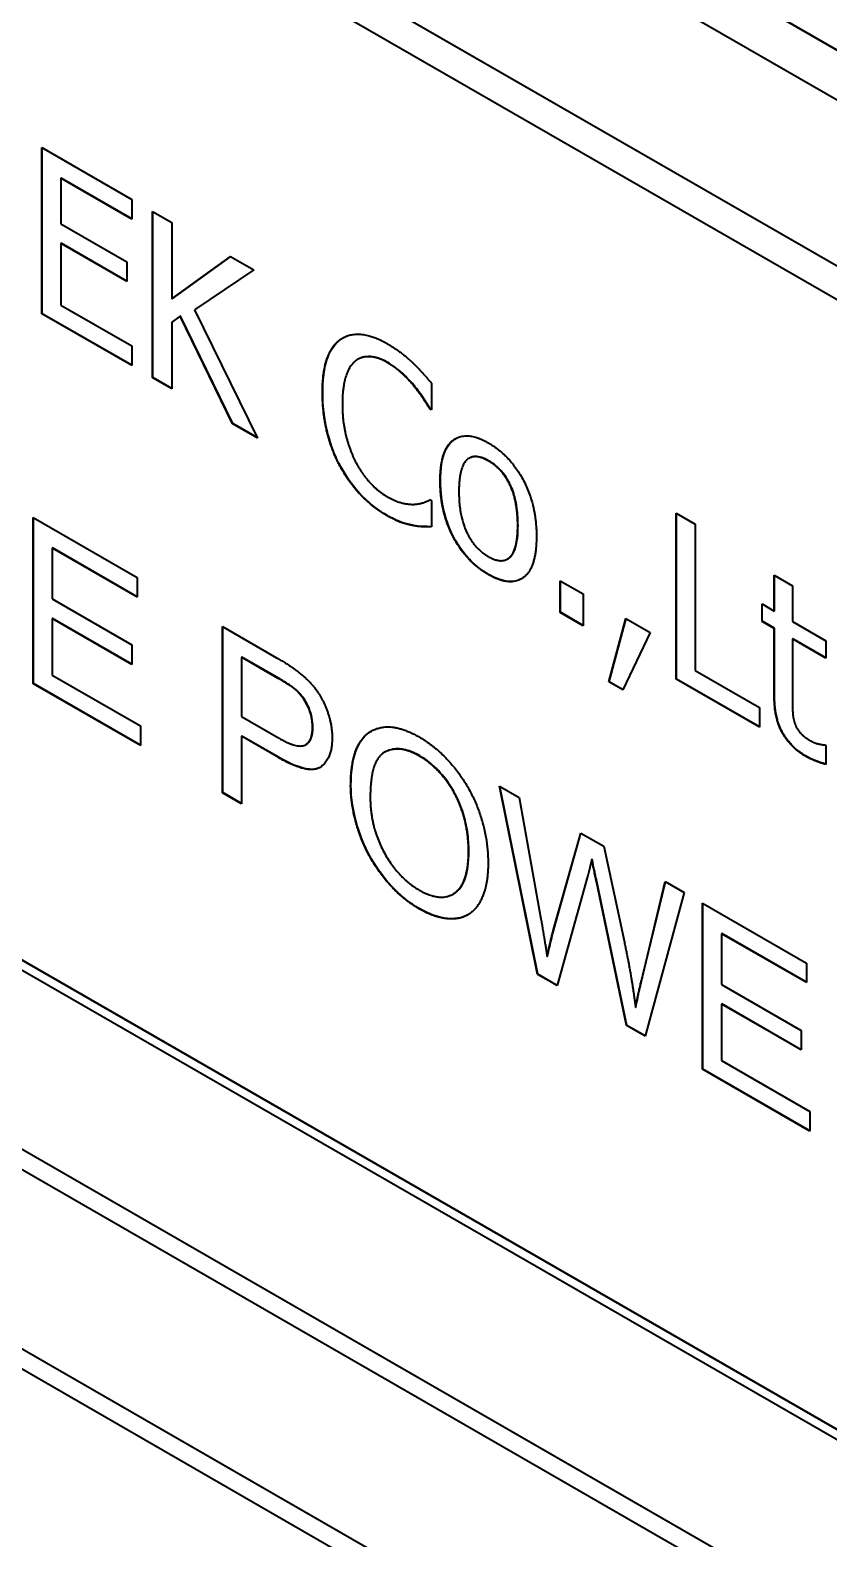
# Model space of a CAD drawing. Header units: millimetres. Extents: x 0 to 3364, y 0 to 2376.
# Drawn here: x 3001.71 to 3011.54, y 1893.92 to 1912.48 of the extents above; entities that cross this region are included whole.
import ezdxf

# ---------------------------------------------------------------- set-up
doc = ezdxf.new("R2010")
doc.units = ezdxf.units.MM
doc.header["$LTSCALE"] = 4
doc.layers.add('가시적인 것(ISO)', color=3, linetype='Continuous', lineweight=40, true_color=0x00ff00)
doc.layers.add('가시적인 좁은 것(ISO)', color=3, linetype='Continuous', lineweight=35, true_color=0x00ff00)

msp = doc.modelspace()

# ---------------------------------------------------------------- linework, layer by layer
at = {"layer": '가시적인 것(ISO)'}
for p, q in [((3026.6579, 1903.5825), (2967.7559, 1937.5019)), ((2968.9226, 1936.8301), (3025.4911, 1904.2544)), ((2968.3923, 1936.5247), (3024.9608, 1903.949)), ((3021.4217, 1903.9391), (2971.9243, 1932.4428)), ((2971.9278, 1932.4448), (3021.4253, 1903.9411)), ((2972.2482, 1931.8475), (3021.0979, 1903.7168)), ((3001.8538, 1908.9889), (3001.8538, 1911.0328)), ((3001.8538, 1911.0328), (3002.9597, 1910.3959)), ((3001.8573, 1908.9909), (3001.8573, 1911.0307)), ((3002.0923, 1910.6577), (3002.0887, 1910.6557)), ((3002.9597, 1910.1541), (3002.0887, 1910.6557)), ((3002.0887, 1910.6557), (3002.0887, 1910.0958)), ((3002.9597, 1910.1582), (3002.0923, 1910.6577)), ((3002.9597, 1910.3959), (3002.9597, 1910.1541)), ((3003.2176, 1908.2036), (3003.2176, 1910.2474)), ((3003.2176, 1910.2474), (3003.4525, 1910.1121)), ((3003.2211, 1908.2056), (3003.2211, 1910.2454)), ((3002.0887, 1910.0958), (3002.901, 1909.6281)), ((3003.4525, 1910.1121), (3003.4525, 1909.173)), ((3002.0923, 1909.8561), (3002.0887, 1909.854)), ((3002.0887, 1909.854), (3002.0887, 1909.0954)), ((3002.901, 1909.3863), (3002.0887, 1909.854)), ((3002.901, 1909.3903), (3002.0923, 1909.8561)), ((3002.901, 1909.6281), (3002.901, 1909.3863)), ((3003.4525, 1909.173), (3004.1774, 1909.6947)), ((3003.456, 1909.175), (3004.1778, 1909.6945)), ((3004.1774, 1909.6947), (3004.4639, 1909.5297)), ((3004.4639, 1909.5297), (3003.7319, 1909.0386)), ((3002.0887, 1909.0954), (3002.9597, 1908.5939)), ((3003.456, 1909.175), (3003.4525, 1909.173)), ((3001.8573, 1908.9909), (3001.8538, 1908.9889)), ((3002.9597, 1908.352), (3001.8538, 1908.9889)), ((3002.9597, 1908.3561), (3001.8573, 1908.9909)), ((3003.5556, 1908.9596), (3003.4525, 1908.8848)), ((3003.4525, 1908.8848), (3003.4525, 1908.0683)), ((3003.5592, 1908.9616), (3003.5556, 1908.9596)), ((3004.2017, 1907.6368), (3003.5556, 1908.9596)), ((3004.2053, 1907.6388), (3003.5592, 1908.9616)), ((3003.7319, 1909.0386), (3004.5069, 1907.4611)), ((3002.9597, 1908.5939), (3002.9597, 1908.352)), ((2988.8948, 1908.363), (3021.4217, 1889.632)), ((2988.8984, 1908.3651), (3021.4253, 1889.6341)), ((3005.7431, 1908.4298), (3005.7395, 1908.4277)), ((2989.0009, 1908.1793), (3021.3157, 1889.5705)), ((3003.2211, 1908.2056), (3003.2176, 1908.2036)), ((3003.4525, 1908.0683), (3003.2176, 1908.2036)), ((3003.4525, 1908.0723), (3003.2211, 1908.2056)), ((3006.6471, 1908.1367), (3006.6471, 1907.8087)), ((3006.632, 1907.8215), (3006.6285, 1907.8194)), ((3006.6471, 1907.8087), (3006.6285, 1907.8194)), ((3006.6471, 1907.8128), (3006.632, 1907.8215)), ((3004.2053, 1907.6388), (3004.2017, 1907.6368)), ((3004.5069, 1907.4611), (3004.2017, 1907.6368)), ((3004.5041, 1907.4668), (3004.2053, 1907.6388)), ((3007.114, 1907.2147), (3007.1105, 1907.2126)), ((3006.6299, 1906.7023), (3006.6293, 1906.7019)), ((3006.6299, 1906.7023), (3006.6471, 1906.6924)), ((3006.6471, 1906.6924), (3006.6471, 1906.3677)), ((3001.7474, 1904.4396), (3001.7474, 1906.4834)), ((3001.7474, 1906.4834), (3003.0274, 1905.7463)), ((3001.751, 1904.4416), (3001.751, 1906.4814)), ((3009.6583, 1904.4946), (3009.6583, 1906.5384)), ((3009.6583, 1906.5384), (3009.8933, 1906.4031)), ((3009.6618, 1904.4966), (3009.6618, 1906.5364)), ((3006.4157, 1906.3891), (3006.4122, 1906.3871)), ((3009.8933, 1906.4031), (3009.8933, 1904.6011)), ((3001.9854, 1906.109), (3001.9819, 1906.107)), ((3003.0274, 1905.5049), (3001.9819, 1906.107)), ((3001.9819, 1906.107), (3001.9819, 1905.4823)), ((3003.0274, 1905.5089), (3001.9854, 1906.109)), ((3021.3157, 1887.3631), (2989.0009, 1905.9719)), ((2989.0044, 1905.974), (3021.3157, 1887.3672)), ((3007.5854, 1905.9747), (3007.5818, 1905.9727)), ((2989.0009, 1905.7267), (3021.3157, 1887.1178)), ((3003.0274, 1905.7463), (3003.0274, 1905.5049)), ((3008.2315, 1905.3162), (3008.2315, 1905.7071)), ((3008.2315, 1905.7071), (3008.5151, 1905.5438)), ((3008.235, 1905.3183), (3008.235, 1905.7051)), ((3010.8645, 1905.3337), (3010.8645, 1905.7743)), ((3010.8645, 1905.7743), (3011.088, 1905.6456)), ((3010.8681, 1905.3357), (3010.8681, 1905.7722)), ((3008.5151, 1905.5438), (3008.5151, 1905.1529)), ((3011.088, 1905.6456), (3011.088, 1905.205)), ((3001.9819, 1905.4823), (3002.9614, 1904.9182)), ((3010.7141, 1905.2067), (3010.7141, 1905.4203)), ((3010.7141, 1905.4203), (3010.8645, 1905.3337)), ((3010.7176, 1905.2087), (3010.7176, 1905.4183)), ((3010.8681, 1905.3357), (3010.8645, 1905.3337)), ((3001.9854, 1905.2429), (3001.9819, 1905.2408)), ((3001.9819, 1905.2408), (3001.9819, 1904.546)), ((3002.9614, 1904.6767), (3001.9819, 1905.2408)), ((3002.9614, 1904.6808), (3001.9854, 1905.2429)), ((3004.0757, 1903.0988), (3004.0757, 1905.1427)), ((3004.0757, 1905.1427), (3004.7427, 1904.7586)), ((3008.235, 1905.3183), (3008.2315, 1905.3162)), ((3008.5151, 1905.1529), (3008.2315, 1905.3162)), ((3008.5151, 1905.157), (3008.235, 1905.3183)), ((3008.8303, 1904.4629), (3009.0395, 1905.2418)), ((3008.8338, 1904.4649), (3009.042, 1905.2403)), ((3009.0395, 1905.2418), (3009.336, 1905.0711)), ((3010.7176, 1905.2087), (3010.7141, 1905.2067)), ((3010.8645, 1905.12), (3010.7141, 1905.2067)), ((3010.8681, 1905.1221), (3010.7176, 1905.2087)), ((3011.088, 1905.205), (3011.4991, 1904.9682)), ((3004.0792, 1903.1008), (3004.0792, 1905.1406)), ((3009.336, 1905.0711), (3009.0036, 1904.3631)), ((3010.8681, 1905.1221), (3010.8645, 1905.12)), ((3010.8645, 1904.2704), (3010.8645, 1905.12)), ((3010.8681, 1904.2724), (3010.8681, 1905.1221)), ((3011.0915, 1904.9934), (3011.088, 1904.9913)), ((3011.088, 1904.9913), (3011.088, 1904.2609)), ((3011.4991, 1904.7546), (3011.088, 1904.9913)), ((3011.4991, 1904.7587), (3011.0915, 1904.9934)), ((3011.4991, 1904.9682), (3011.4991, 1904.7546)), ((3002.9614, 1904.9182), (3002.9614, 1904.6767)), ((3004.3137, 1904.7682), (3004.3101, 1904.7662)), ((3004.3101, 1904.7662), (3004.3101, 1904.0356)), ((3004.7629, 1904.5055), (3004.3101, 1904.7662)), ((3004.7664, 1904.5075), (3004.3137, 1904.7682)), ((3009.8933, 1904.6011), (3010.6826, 1904.1466)), ((3001.751, 1904.4416), (3001.7474, 1904.4396)), ((3003.0679, 1903.6792), (3001.7474, 1904.4396)), ((3003.0679, 1903.6833), (3001.751, 1904.4416)), ((3001.9819, 1904.546), (3003.0679, 1903.9206)), ((3008.8338, 1904.4649), (3008.8303, 1904.4629)), ((3009.0036, 1904.3631), (3008.8303, 1904.4629)), ((3009.0051, 1904.3663), (3008.8338, 1904.4649)), ((3009.6618, 1904.4966), (3009.6583, 1904.4946)), ((3010.6826, 1903.9047), (3009.6583, 1904.4946)), ((3010.6826, 1903.9088), (3009.6618, 1904.4966)), ((3004.3101, 1904.0356), (3004.7669, 1903.7726)), ((3010.6826, 1904.1466), (3010.6826, 1903.9047)), ((3003.0679, 1903.9206), (3003.0679, 1903.6792)), ((3004.3137, 1903.7962), (3004.3101, 1903.7941)), ((3004.7642, 1903.5326), (3004.3101, 1903.7941)), ((3004.3101, 1903.7941), (3004.3101, 1902.9638)), ((3004.7677, 1903.5347), (3004.3137, 1903.7962)), ((3005.1048, 1903.6921), (3005.1013, 1903.69)), ((3011.4862, 1903.6871), (3011.4991, 1903.6796)), ((3011.4991, 1903.6796), (3011.4991, 1903.4478)), ((3021.3157, 1884.9104), (2989.0009, 1903.5193)), ((2989.0044, 1903.5213), (3021.3157, 1884.9145)), ((3006.0704, 1903.5968), (3006.0668, 1903.5948)), ((2989.0009, 1903.274), (3021.3157, 1884.6652)), ((3007.9535, 1900.8657), (3007.4846, 1903.1796)), ((3007.4846, 1903.1796), (3007.7244, 1903.0415)), ((3007.957, 1900.8678), (3007.489, 1903.1771)), ((3004.0792, 1903.1008), (3004.0757, 1903.0988)), ((3004.3101, 1902.9638), (3004.0757, 1903.0988)), ((3004.3101, 1902.9679), (3004.0792, 1903.1008)), ((3007.7244, 1903.0415), (3007.9939, 1901.5466)), ((3008.1488, 1901.4169), (3008.4843, 1902.6039)), ((3008.1524, 1901.4189), (3008.4869, 1902.6024)), ((3008.4843, 1902.6039), (3008.7673, 1902.441)), ((3008.7673, 1902.441), (3009.0206, 1901.2607)), ((3008.624, 1902.2814), (3008.6204, 1902.2794)), ((3008.5679, 1902.0698), (3008.1946, 1900.7269)), ((3009.0462, 1900.2365), (3008.677, 1902.0069)), ((3009.0497, 1900.2385), (3008.6805, 1902.0089)), ((3009.2456, 1900.8523), (3009.5218, 1902.0065)), ((3009.2491, 1900.8543), (3009.5245, 1902.0049)), ((3009.5218, 1902.0065), (3009.7576, 1901.8707)), ((3006.9171, 1901.8555), (3006.9136, 1901.8535)), ((3009.7576, 1901.8707), (3009.2753, 1900.1046)), ((3009.9813, 1899.698), (3009.9813, 1901.7419)), ((3009.9813, 1901.7419), (3011.2613, 1901.0048)), ((3009.9848, 1899.7), (3009.9848, 1901.7398)), ((3010.2193, 1901.3674), (3010.2157, 1901.3654)), ((3011.2613, 1900.7633), (3010.2157, 1901.3654)), ((3010.2157, 1901.3654), (3010.2157, 1900.7407)), ((3011.2613, 1900.7674), (3010.2193, 1901.3674)), ((3008.0729, 1901.0861), (3008.0693, 1901.0841)), ((3011.2613, 1901.0048), (3011.2613, 1900.7633)), ((3007.957, 1900.8678), (3007.9535, 1900.8657)), ((3008.1946, 1900.7269), (3007.9535, 1900.8657)), ((3008.1956, 1900.7304), (3007.957, 1900.8678)), ((3010.2157, 1900.7407), (3011.1953, 1900.1766)), ((3009.1616, 1900.4592), (3009.158, 1900.4572)), ((3010.2193, 1900.5013), (3010.2157, 1900.4993)), ((3010.2157, 1900.4993), (3010.2157, 1899.8045)), ((3011.1953, 1899.9352), (3010.2157, 1900.4993)), ((3011.1953, 1899.9392), (3010.2193, 1900.5013)), ((3009.0497, 1900.2385), (3009.0462, 1900.2365)), ((3009.2753, 1900.1046), (3009.0462, 1900.2365)), ((3009.2762, 1900.1081), (3009.0497, 1900.2385)), ((3011.1953, 1900.1766), (3011.1953, 1899.9352)), ((3010.2157, 1899.8045), (3011.3017, 1899.1791)), ((3009.9848, 1899.7), (3009.9813, 1899.698)), ((3011.3017, 1898.9376), (3009.9813, 1899.698)), ((3011.3017, 1898.9417), (3009.9848, 1899.7)), ((3011.3017, 1899.1791), (3011.3017, 1898.9376))]:
    msp.add_line(p, q, dxfattribs=at)
for points, degree in [([(3005.3062, 1908.0211), (3005.3062, 1908.2778), (3005.4194, 1908.5936), (3005.5268, 1908.6725)], 2), ([(3005.5268, 1908.6725), (3005.6328, 1908.7489), (3005.9222, 1908.7264), (3006.1013, 1908.6232)], 2), ([(3005.5304, 1908.6745), (3005.5397, 1908.6812), (3005.5492, 1908.6874), (3005.559, 1908.6931)], 3), ([(3006.1013, 1908.6232), (3006.1901, 1908.5721), (3006.3463, 1908.4524), (3006.4122, 1908.3912)], 2), ([(3005.7088, 1908.407), (3005.6343, 1908.3456), (3005.5512, 1908.0771), (3005.5512, 1907.88)], 2), ([(3006.0999, 1908.3922), (3005.9867, 1908.4573), (3005.7847, 1908.466), (3005.7088, 1908.407)], 2), ([(3006.4293, 1908.1047), (3006.362, 1908.1866), (3006.203, 1908.3328), (3006.0999, 1908.3922)], 2), ([(3006.4122, 1908.3912), (3006.4695, 1908.3367), (3006.5884, 1908.2069), (3006.6471, 1908.1367)], 2), ([(3005.5283, 1907.1048), (3005.4223, 1907.2983), (3005.3062, 1907.7627), (3005.3062, 1908.0211)], 2), ([(3006.6285, 1907.8194), (3006.597, 1907.8707), (3006.4995, 1908.0196), (3006.4293, 1908.1047)], 2), ([(3005.5512, 1907.88), (3005.5512, 1907.6696), (3005.6386, 1907.3162), (3005.7145, 1907.1681)], 2), ([(3006.7545, 1906.9336), (3006.7545, 1907.3179), (3007.0812, 1907.5555), (3007.3476, 1907.402)], 2), ([(3007.3476, 1907.402), (3007.6169, 1907.2469), (3007.9393, 1906.6373), (3007.9393, 1906.2514)], 2), ([(3007.3476, 1907.1801), (3007.1743, 1907.2799), (3006.9852, 1907.0989), (3006.9852, 1906.8008)], 2), ([(3006.097, 1906.509), (3005.9251, 1906.608), (3005.6343, 1906.9096), (3005.5283, 1907.1048)], 2), ([(3005.7145, 1907.1681), (3005.789, 1907.0242), (3005.9881, 1906.8069), (3006.0999, 1906.7425)], 2), ([(3007.7086, 1906.3842), (3007.7086, 1906.6823), (3007.5209, 1907.0802), (3007.3476, 1907.1801)], 2), ([(3007.3476, 1905.7822), (3007.0711, 1905.9414), (3006.7545, 1906.5593), (3006.7545, 1906.9336)], 2), ([(3006.0999, 1906.7425), (3006.2016, 1906.6839), (3006.3749, 1906.6421), (3006.4422, 1906.6464)], 2), ([(3006.4422, 1906.6464), (3006.5067, 1906.6523), (3006.6027, 1906.6865), (3006.6299, 1906.7023)], 2), ([(3006.9852, 1906.8008), (3006.9852, 1906.5109), (3007.1743, 1906.1039), (3007.3476, 1906.0041)], 2), ([(3006.4122, 1906.3871), (3006.3348, 1906.4018), (3006.203, 1906.4479), (3006.097, 1906.509)], 2), ([(3006.6471, 1906.3677), (3006.5884, 1906.3701), (3006.4852, 1906.3715), (3006.4122, 1906.3871)], 2), ([(3007.3476, 1906.0041), (3007.5195, 1905.9051), (3007.7086, 1906.0894), (3007.7086, 1906.3842)], 2), ([(3007.9393, 1906.2514), (3007.9393, 1905.8638), (3007.6169, 1905.6271), (3007.3476, 1905.7822)], 2), ([(3004.7427, 1904.7586), (3004.9192, 1904.657), (3005.0121, 1904.5832)], 2), ([(3004.9811, 1904.3611), (3004.9219, 1904.4139), (3004.7629, 1904.5055)], 2), ([(3005.0121, 1904.5832), (3005.1428, 1904.483), (3005.318, 1904.2419), (3005.4258, 1903.9259), (3005.4258, 1903.7732)], 2), ([(3005.1846, 1903.9043), (3005.1846, 1904.0321), (3005.0728, 1904.2803), (3004.9811, 1904.3611)], 2), ([(3011.2513, 1903.5474), (3011.0694, 1903.6522), (3010.8645, 1904.0103), (3010.8645, 1904.2704)], 2), ([(3011.088, 1904.2609), (3011.088, 1904.145), (3011.0952, 1904.0133), (3011.1195, 1903.9446)], 2), ([(3004.7669, 1903.7726), (3004.9946, 1903.6414), (3005.1846, 1903.7267), (3005.1846, 1903.9043)], 2), ([(3005.6535, 1903.1857), (3005.6535, 1903.6951), (3006.1264, 1903.9976), (3006.4996, 1903.7827)], 2), ([(3011.1195, 1903.9446), (3011.1396, 1903.885), (3011.2298, 1903.785), (3011.3072, 1903.7405)], 2), ([(3005.4258, 1903.7732), (3005.4258, 1903.5131), (3005.1388, 1903.3169), (3004.7642, 1903.5326)], 2), ([(3006.4996, 1903.7827), (3006.7449, 1903.6414), (3007.1383, 1903.1438), (3007.3445, 1902.5422), (3007.3445, 1902.2353)], 2), ([(3011.3072, 1903.7405), (3011.3616, 1903.7091), (3011.4633, 1903.6887), (3011.4862, 1903.6871)], 2), ([(3006.501, 1903.5498), (3006.2531, 1903.6925), (3005.8947, 1903.5048), (3005.8947, 1903.0437)], 2), ([(3007.1033, 1902.3773), (3007.1033, 1902.6265), (3006.9578, 1903.0827), (3006.6761, 1903.4489), (3006.501, 1903.5498)], 2), ([(3011.4991, 1903.4478), (3011.4361, 1903.4642), (3011.3072, 1903.5152), (3011.2513, 1903.5474)], 2), ([(3006.4996, 1901.6687), (3006.249, 1901.813), (3005.8556, 1902.3184), (3005.6535, 1902.9162), (3005.6535, 1903.1857)], 2), ([(3005.8947, 1903.0437), (3005.8947, 1902.6745), (3006.2382, 1902.0513), (3006.4983, 1901.9016)], 2), ([(3006.4983, 1901.9016), (3006.7624, 1901.7495), (3007.1033, 1901.9816), (3007.1033, 1902.3773)], 2), ([(3007.3445, 1902.2353), (3007.3445, 1901.9253), (3007.1275, 1901.5595), (3006.7287, 1901.5368), (3006.4996, 1901.6687)], 2), ([(3008.6204, 1902.2794), (3008.5908, 1902.1563), (3008.5679, 1902.0698)], 2), ([(3008.677, 1902.0069), (3008.6285, 1902.2296), (3008.6204, 1902.2794)], 2), ([(3007.9939, 1901.5466), (3008.037, 1901.3115), (3008.0693, 1901.0841)], 2), ([(3008.0693, 1901.0841), (3008.1367, 1901.374), (3008.1488, 1901.4169)], 2), ([(3009.0206, 1901.2607), (3009.1136, 1900.8224), (3009.158, 1900.4572)], 2), ([(3009.158, 1900.4572), (3009.1917, 1900.6325), (3009.2456, 1900.8523)], 2)]:
    msp.add_open_spline(points, degree=degree, dxfattribs=at)
for points, knots in [([(3005.3098, 1908.0231), (3005.3098, 1908.259), (3005.3456, 1908.3842), (3005.4084, 1908.5477), (3005.4602, 1908.623), (3005.5304, 1908.6745)], [-0.15589909, -0.15589909, -0.15589909, -0.15589909, -0.09000871, -0.09000871, 0, 0, 0, 0]), ([(3006.1034, 1908.3942), (3006.0632, 1908.4173), (3006.0236, 1908.4351), (3005.9397, 1908.4605), (3005.9023, 1908.4643), (3005.8243, 1908.4636), (3005.7812, 1908.4517), (3005.7431, 1908.4298)], [-0.111508123, -0.111508123, -0.111508123, -0.111508123, -0.087083349, -0.087083349, -0.059076463, -0.059076463, -0.012886421, -0.012886421, -0.012886421, -0.012886421]), ([(3006.4329, 1908.1068), (3006.3698, 1908.1834), (3006.3144, 1908.2356), (3006.2274, 1908.3156), (3006.1645, 1908.359), (3006.1034, 1908.3942)], [-0.076887097, -0.076887097, -0.076887097, -0.076887097, -0.051825259, -0.051825259, 0, 0, 0, 0]), ([(3005.5318, 1907.1068), (3005.4955, 1907.1731), (3005.4644, 1907.2411), (3005.4039, 1907.398), (3005.3817, 1907.4768), (3005.3252, 1907.703), (3005.3098, 1907.8692), (3005.3098, 1908.0231)], [-0.17873536, -0.17873536, -0.17873536, -0.17873536, -0.14982098, -0.14982098, -0.1129183, -0.1129183, 0, 0, 0, 0]), ([(3006.632, 1907.8215), (3006.6059, 1907.8639), (3006.579, 1907.9056), (3006.5156, 1908.0025), (3006.4739, 1908.057), (3006.4329, 1908.1068)], [-0.069612591, -0.069612591, -0.069612591, -0.069612591, -0.039763593, -0.039763593, 0, 0, 0, 0]), ([(3006.7581, 1906.9356), (3006.7581, 1907.0748), (3006.7741, 1907.2089), (3006.8438, 1907.3597), (3006.8803, 1907.4162), (3006.9446, 1907.4539)], [-0.36629171, -0.36629171, -0.36629171, -0.36629171, -0.20612787, -0.20612787, -0.12818159, -0.12818159, -0.12818159, -0.12818159]), ([(3007.3511, 1907.1821), (3007.3221, 1907.1988), (3007.293, 1907.2125), (3007.2384, 1907.2302), (3007.2131, 1907.2347), (3007.161, 1907.2342), (3007.1361, 1907.2274), (3007.114, 1907.2147)], [-0.26853171, -0.26853171, -0.26853171, -0.26853171, -0.22663793, -0.22663793, -0.18795289, -0.18795289, -0.14253572, -0.14253572, -0.14253572, -0.14253572]), ([(3006.1005, 1906.511), (3006.0384, 1906.5468), (3005.9766, 1906.589), (3005.8579, 1906.6858), (3005.801, 1906.7397), (3005.6651, 1906.8908), (3005.5933, 1906.9936), (3005.5318, 1907.1068)], [-0.17941073, -0.17941073, -0.17941073, -0.17941073, -0.12708312, -0.12708312, -0.07734006, -0.07734006, 0, 0, 0, 0]), ([(3007.7121, 1906.3862), (3007.7121, 1906.4534), (3007.7086, 1906.525), (3007.6908, 1906.6558), (3007.6783, 1906.7178), (3007.6377, 1906.8462), (3007.6128, 1906.8987), (3007.559, 1906.9915), (3007.5267, 1907.0349), (3007.446, 1907.1193), (3007.3988, 1907.1547), (3007.3511, 1907.1821)], [-0.16779125, -0.16779125, -0.16779125, -0.16779125, -0.13312315, -0.13312315, -0.10473238, -0.10473238, -0.0738939, -0.0738939, -0.04039998, -0.04039998, 0, 0, 0, 0]), ([(3007.3511, 1905.7842), (3007.3071, 1905.8095), (3007.2631, 1905.8391), (3007.1798, 1905.9055), (3007.1408, 1905.9414), (3007.0414, 1906.0486), (3006.9873, 1906.1239), (3006.8979, 1906.2832), (3006.8503, 1906.3848), (3006.7729, 1906.6595), (3006.7581, 1906.8033), (3006.7581, 1906.9356)], [-0.38842463, -0.38842463, -0.38842463, -0.38842463, -0.32850653, -0.32850653, -0.27299216, -0.27299216, -0.18105037, -0.18105037, -0.09715739, -0.09715739, 0, 0, 0, 0]), ([(3006.4157, 1906.3891), (3006.3688, 1906.3981), (3006.321, 1906.4099), (3006.222, 1906.4446), (3006.16, 1906.4767), (3006.1005, 1906.511)], [-0.09903769, -0.09903769, -0.09903769, -0.09903769, -0.050485936, -0.050485936, 0, 0, 0, 0]), ([(3006.6471, 1906.3699), (3006.6114, 1906.3713), (3006.5757, 1906.3724), (3006.5012, 1906.3734), (3006.4571, 1906.3803), (3006.4157, 1906.3891)], [-0.070196379, -0.070196379, -0.070196379, -0.070196379, -0.036843177, -0.036843177, 0, 0, 0, 0]), ([(3007.5854, 1905.9747), (3007.5913, 1905.9781), (3007.5971, 1905.982), (3007.631, 1906.0081), (3007.6566, 1906.0428), (3007.7038, 1906.1797), (3007.7121, 1906.2849), (3007.7121, 1906.3862)], [-0.13666872, -0.13666872, -0.13666872, -0.13666872, -0.12653113, -0.12653113, -0.07437258, -0.07437258, 0, 0, 0, 0]), ([(3007.7547, 1905.73), (3007.7061, 1905.7025), (3007.6503, 1905.6915), (3007.5121, 1905.7058), (3007.4321, 1905.7376), (3007.3511, 1905.7842)], [-0.12665954, -0.12665954, -0.12665954, -0.12665954, -0.06869129, -0.06869129, 0, 0, 0, 0]), ([(3004.9847, 1904.3631), (3004.9612, 1904.384), (3004.9295, 1904.4064), (3004.8577, 1904.454), (3004.8091, 1904.483), (3004.7664, 1904.5075)], [-0.060822008, -0.060822008, -0.060822008, -0.060822008, -0.036218983, -0.036218983, 0, 0, 0, 0]), ([(3005.1881, 1903.9064), (3005.1881, 1903.943), (3005.1847, 1903.9814), (3005.1691, 1904.0589), (3005.1578, 1904.0967), (3005.1313, 1904.1616), (3005.1103, 1904.209), (3005.0484, 1904.2996), (3005.0179, 1904.3339), (3004.9847, 1904.3631)], [-0.17533641, -0.17533641, -0.17533641, -0.17533641, -0.11899461, -0.11899461, -0.06618206, -0.06618206, -0.02915608, -0.02915608, 0, 0, 0, 0]), ([(3011.2548, 1903.5495), (3011.2163, 1903.5717), (3011.1774, 1903.5981), (3011.106, 1903.6581), (3011.0736, 1903.6904), (3011.0036, 1903.7758), (3010.977, 1903.8205), (3010.9325, 1903.9039), (3010.9122, 1903.9594), (3010.8753, 1904.1032), (3010.8681, 1904.1924), (3010.8681, 1904.2724)], [-0.1479923, -0.1479923, -0.1479923, -0.1479923, -0.13078299, -0.13078299, -0.11533427, -0.11533427, -0.09505004, -0.09505004, -0.0586951, -0.0586951, 0, 0, 0, 0]), ([(3005.1048, 1903.6921), (3005.1055, 1903.6925), (3005.1062, 1903.6929), (3005.132, 1903.7084), (3005.151, 1903.7316), (3005.1816, 1903.8024), (3005.1881, 1903.8527), (3005.1881, 1903.9064)], [-0.070658011, -0.070658011, -0.070658011, -0.070658011, -0.069823538, -0.069823538, -0.039428554, -0.039428554, 0, 0, 0, 0]), ([(3005.657, 1903.1877), (3005.657, 1903.3641), (3005.6783, 1903.5309), (3005.7864, 1903.767), (3005.8506, 1903.8238), (3005.9079, 1903.8572)], [-0.33632938, -0.33632938, -0.33632938, -0.33632938, -0.25521358, -0.25521358, -0.18768795, -0.18768795, -0.18768795, -0.18768795]), ([(3005.2736, 1903.4101), (3005.2585, 1903.4016), (3005.2477, 1903.3979), (3005.1973, 1903.3812), (3005.141, 1903.3845), (3004.984, 1903.4205), (3004.8712, 1903.4751), (3004.7677, 1903.5347)], [-0.14188604, -0.14188604, -0.14188604, -0.14188604, -0.13869154, -0.13869154, -0.08775112, -0.08775112, 0, 0, 0, 0]), ([(3006.5045, 1903.5518), (3006.445, 1903.586), (3006.3863, 1903.6114), (3006.2735, 1903.639), (3006.2214, 1903.6415), (3006.1477, 1903.6288), (3006.108, 1903.6192), (3006.0703, 1903.5969)], [-0.3998177, -0.3998177, -0.3998177, -0.3998177, -0.30646312, -0.30646312, -0.21565204, -0.21565204, -0.16868452, -0.16868452, -0.16868452, -0.16868452]), ([(3007.1068, 1902.3793), (3007.1068, 1902.4559), (3007.1017, 1902.5358), (3007.0783, 1902.6929), (3007.0613, 1902.7693), (3007.0143, 1902.92), (3006.9782, 1903.0165), (3006.8559, 1903.23), (3006.7883, 1903.3118), (3006.6624, 1903.4449), (3006.5846, 1903.5057), (3006.5045, 1903.5518)], [-0.26344411, -0.26344411, -0.26344411, -0.26344411, -0.21000073, -0.21000073, -0.16150308, -0.16150308, -0.11572745, -0.11572745, -0.06797651, -0.06797651, 0, 0, 0, 0]), ([(3011.4991, 1903.4507), (3011.4453, 1903.465), (3011.4023, 1903.481), (3011.3356, 1903.5074), (3011.2949, 1903.5264), (3011.2548, 1903.5495)], [-0.057262614, -0.057262614, -0.057262614, -0.057262614, -0.034001968, -0.034001968, 0, 0, 0, 0]), ([(3006.5032, 1901.6707), (3006.4431, 1901.7053), (3006.3833, 1901.7458), (3006.268, 1901.8381), (3006.2132, 1901.8887), (3006.0679, 1902.0439), (3005.9818, 1902.1599), (3005.8452, 1902.3956), (3005.7837, 1902.5289), (3005.6823, 1902.8675), (3005.657, 1903.032), (3005.657, 1903.1877)], [-0.48089242, -0.48089242, -0.48089242, -0.48089242, -0.40982223, -0.40982223, -0.34186561, -0.34186561, -0.22295026, -0.22295026, -0.11429127, -0.11429127, 0, 0, 0, 0]), ([(3006.9171, 1901.8555), (3006.9207, 1901.8576), (3006.9242, 1901.8597), (3006.9628, 1901.8841), (3007.0135, 1901.9263), (3007.0926, 1902.1201), (3007.1068, 1902.2476), (3007.1068, 1902.3793)], [-0.19690143, -0.19690143, -0.19690143, -0.19690143, -0.18782545, -0.18782545, -0.0966866, -0.0966866, 0, 0, 0, 0]), ([(3008.6805, 1902.0089), (3008.6685, 1902.0641), (3008.6537, 1902.1328), (3008.6354, 1902.2209), (3008.6273, 1902.2606), (3008.624, 1902.2814)], [-0.038398978, -0.038398978, -0.038398978, -0.038398978, -0.014156348, -0.014156348, 0, 0, 0, 0]), ([(3007.0948, 1901.5963), (3007.0591, 1901.576), (3006.9787, 1901.5395), (3006.7363, 1901.5619), (3006.6219, 1901.6024), (3006.5032, 1901.6707)], [-0.22293556, -0.22293556, -0.22293556, -0.22293556, -0.10072301, -0.10072301, 0, 0, 0, 0]), ([(3008.0729, 1901.0861), (3008.0888, 1901.1546), (3008.1099, 1901.245), (3008.1336, 1901.3444), (3008.1469, 1901.3994), (3008.1524, 1901.4189)], [-0.057134398, -0.057134398, -0.057134398, -0.057134398, -0.017299089, -0.017299089, 0, 0, 0, 0]), ([(3009.1616, 1900.4592), (3009.1736, 1900.5217), (3009.1867, 1900.5845), (3009.2158, 1900.7155), (3009.2323, 1900.7856), (3009.2491, 1900.8543)], [-0.11116182, -0.11116182, -0.11116182, -0.11116182, -0.0592651, -0.0592651, 0, 0, 0, 0])]:
    msp.add_open_spline(points, degree=3, knots=knots, dxfattribs=at)
at = {"layer": '가시적인 좁은 것(ISO)'}
for p, q in [((3005.5304, 1908.6745), (3005.5268, 1908.6725)), ((3006.1034, 1908.3942), (3006.0999, 1908.3922)), ((3005.3098, 1908.0231), (3005.3062, 1908.0211)), ((3006.4329, 1908.1068), (3006.4293, 1908.1047)), ((3005.5318, 1907.1068), (3005.5283, 1907.1048)), ((3007.3511, 1907.1821), (3007.3476, 1907.1801)), ((3006.7581, 1906.9356), (3006.7545, 1906.9336)), ((3006.1005, 1906.511), (3006.097, 1906.509)), ((3007.7121, 1906.3862), (3007.7086, 1906.3842)), ((3007.3511, 1905.7842), (3007.3476, 1905.7822)), ((3004.7664, 1904.5075), (3004.7629, 1904.5055)), ((3004.9847, 1904.3631), (3004.9811, 1904.3611)), ((3010.8681, 1904.2724), (3010.8645, 1904.2704)), ((3005.1881, 1903.9064), (3005.1846, 1903.9043)), ((3004.7677, 1903.5347), (3004.7642, 1903.5326)), ((3006.5045, 1903.5518), (3006.501, 1903.5498)), ((3011.2548, 1903.5495), (3011.2513, 1903.5474)), ((3005.657, 1903.1877), (3005.6535, 1903.1857)), ((3007.1068, 1902.3793), (3007.1033, 1902.3773)), ((3008.6805, 1902.0089), (3008.677, 1902.0069)), ((3006.5032, 1901.6707), (3006.4996, 1901.6687)), ((3008.1524, 1901.4189), (3008.1488, 1901.4169)), ((3009.2491, 1900.8543), (3009.2456, 1900.8523))]:
    msp.add_line(p, q, dxfattribs=at)

doc.saveas('drawing.dxf')
